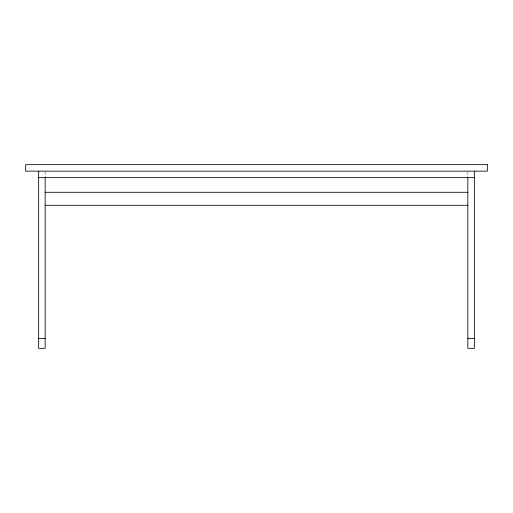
<?xml version="1.0" encoding="UTF-8"?>
<svg xmlns="http://www.w3.org/2000/svg" width="513" height="513" viewBox="0 0 513 513"><rect width="100%" height="100%" fill="white"/><g stroke="black" fill="none" stroke-linecap="round" stroke-linejoin="round"><path stroke-width="0.38" stroke-dasharray="2.56 1.92" d="M467.843 171.874L467.843 177.652M45.157 171.874L45.157 176.934"/><path stroke-width="0.77" d="M38.655 177.652L474.345 177.652M45.157 192.285L467.843 192.285M45.157 205.29L467.843 205.29M38.655 338.599L45.157 338.599M467.843 338.599L474.345 338.599M474.345 171.15L474.345 348.353L467.843 348.353L467.843 177.652M45.157 177.652L45.157 348.353L38.655 348.353L38.655 171.15M487.35 164.647L25.65 164.647L25.65 171.15L487.35 171.15L487.35 164.647"/></g></svg>
